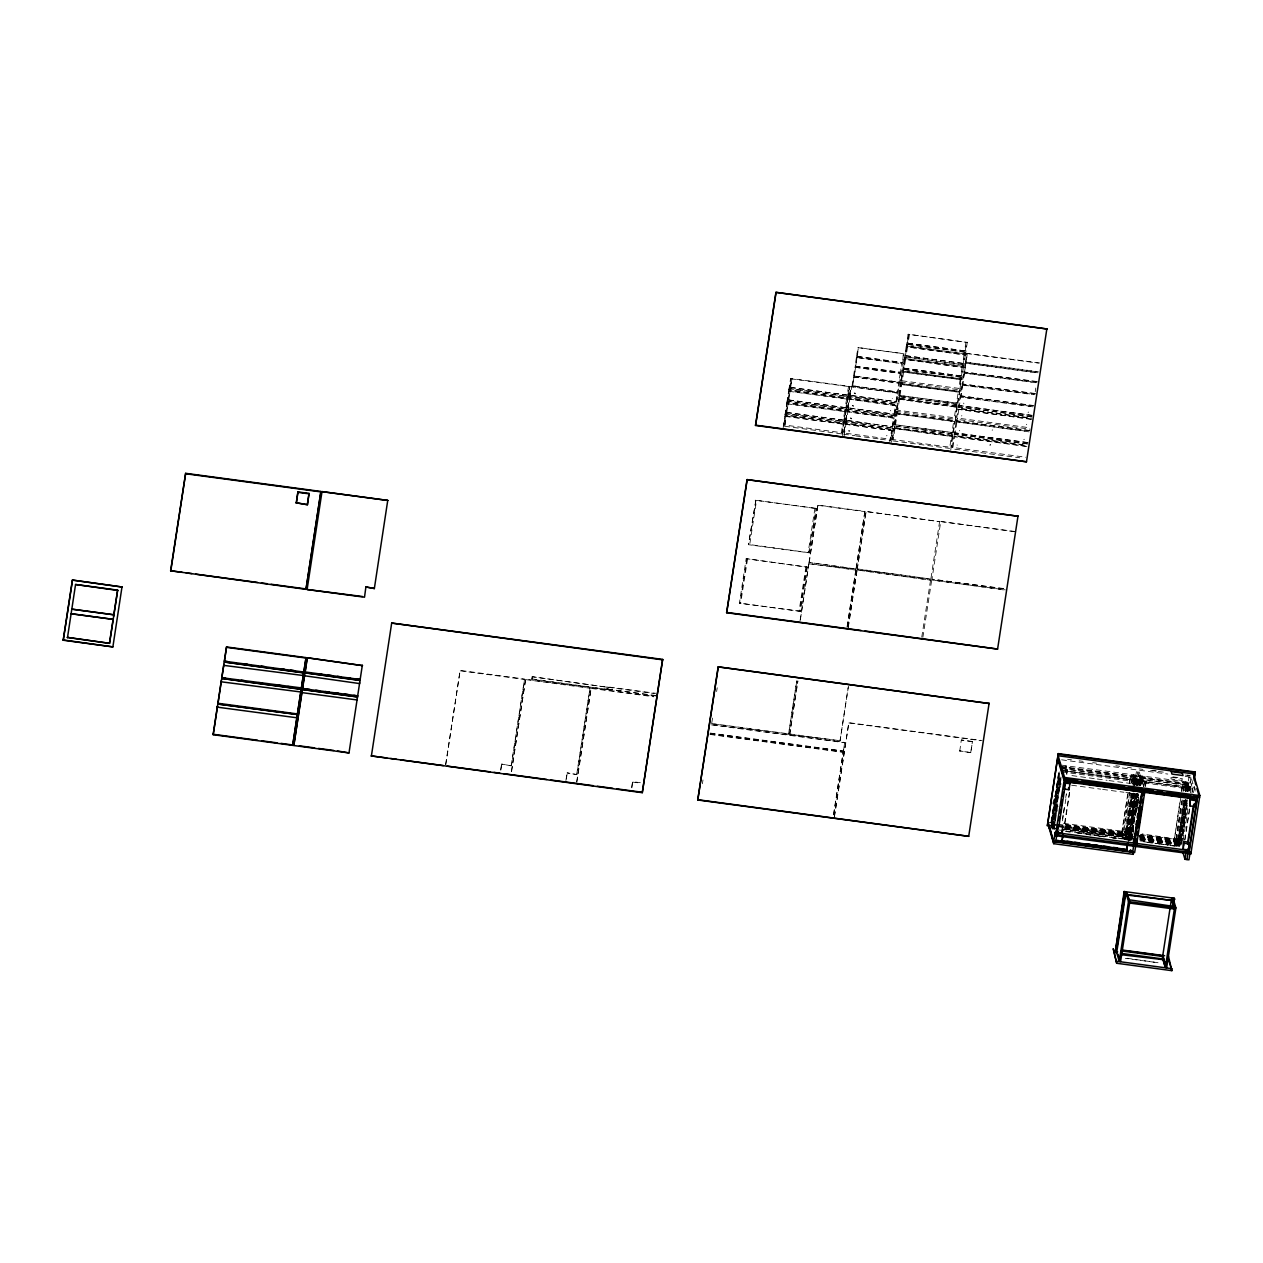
<?xml version="1.0" encoding="UTF-8"?>
<svg xmlns="http://www.w3.org/2000/svg" width="1263" height="1263" viewBox="0 0 1263 1263"><rect width="100%" height="100%" fill="white"/><g stroke="black" fill="none" stroke-linecap="round" stroke-linejoin="round"><path stroke-width="0.75" stroke-dasharray="5 3.75" d="M1137.047 779.318L1136.274 778.766L1137.142 778.971M1137.347 782.807L1138.184 782.918L1137.395 782.429M1137.41 779.129L1138.31 778.892L1137.332 779.824L1131.695 778.766L1131.095 782.65M1139.4 782.555L1138.484 782.965L1139.384 782.902M1189.051 790.654C1192.572 786.833 1187.109 785.76 1189.414 785.902M1190.441 790.085L1189.651 789.501L1190.52 789.659M1055.268 800.174L1056.152 799.953L1055.315 799.732M1057.936 806.662L1057.115 806.22L1057.999 806.094M1131.916 807.089L1132.785 807.168L1132.011 806.631M1133.842 810.814L1133.053 810.372L1133.921 810.388M1133.1 807.136L1134.016 806.82L1133.132 806.883M1135.027 810.988L1134.253 810.325L1135.027 810.862M1185.073 813.956L1184.236 814.177L1185.136 813.735M1185.341 817.793L1186.225 817.571L1185.389 817.287M1052.553 824.944L1052.474 822.481L1053.231 825.039L1051.542 824.123M1129.011 831.322L1128.159 831.543L1129.075 831.101M1130.18 831.701L1129.406 831.054L1130.653 831.433M1130.069 835.301L1129.327 834.654M1130.496 834.954L1132.09 835.317M1180.542 838L1181.315 838.664L1180.526 838.048M1052.016 821.108L1052.916 820.745L1052.032 820.918M1053.958 826.965L1054.779 826.997M1128.759 827.549L1129.596 827.96L1128.727 827.975M1128.854 838.821L1135.469 794.538M1128.712 837.653L1128.617 836.485M1129.122 837.211L1128.648 838.632M1129.959 827.549L1130.795 827.802L1129.911 828.07M1130.606 831.812L1129.801 831.386M1131.79 831.859L1131.016 831.307L1131.885 831.401M1181 835.048L1181.915 834.827M1181.079 834.654L1181.821 835.159M1182.073 838.679L1182.973 838.632L1182.136 838.237M957.18 445.223L957.101 444.939M959.722 430.904L959.58 430.367M961.885 415.748L961.396 415.937M963.843 403.844L963.716 403.086M1051.495 824.628L1053.326 824.376L1051.905 821.739L1053.153 823.776M1130.432 835.001L1129.627 834.906M445.634 764.352L460.142 670.4L524.54 679.036L511.357 765.804L501.569 764.083L511.357 765.804M445.776 764.794L460.142 670.4M500.685 769.799L501.569 764.083M500.811 770.225L501.695 764.51M511.231 765.378L524.54 679.036M511.452 771.219L525.645 679.178L590.058 687.83L576.875 774.598L567.087 772.861L576.875 774.598M511.578 771.661L525.645 679.178M606.887 686.74L606.682 689.361L531.944 679.336L532.149 676.715L607.014 687.183L532.149 676.715M531.944 679.336L532.276 677.157M565.903 780.487L567.087 772.861M566.329 779.018L567.213 773.303M576.733 774.156L590.058 687.83M576.67 781.939L591.163 687.972L653.618 696.355M576.812 782.365L591.163 687.972M655.876 695.96L607.661 689.077L607.992 686.898L656.081 693.34M607.787 689.503L607.992 686.898M631.721 787.37L632.589 781.655L640.325 782.697M631.847 787.812L632.589 781.655M702.402 783.739L702.986 779.95M712.537 718.094L711.653 723.778L788.601 734.103L796.795 681.01M716.626 691.556L717.21 687.751M807.246 566.85L800.521 611.339L739.439 603.161L746.18 558.656L807.341 567.15L746.18 558.656M809.536 552.878L808.778 552.499L816.261 508.389L809.536 552.878L748.454 544.685L755.906 500.432M755.858 500.29L748.454 544.685M785.539 416.285L783.96 426.152M785.002 414.959L786.77 403.529L845.957 411.47L844.284 423.184L785.002 414.959L844.284 423.184M786.928 402.439L788.696 391.009L847.883 398.95L846.21 410.664L786.928 402.439L846.21 410.664M788.87 389.92L790.638 378.49L849.825 386.431L848.136 398.145L788.87 389.92L848.136 398.145M783.155 427.762L784.844 416.048M785.097 415.243L786.77 403.529M787.023 402.723L788.696 391.009M788.949 390.204L790.638 378.49M783.534 424.905L785.507 416.143M785.886 413.633L785.665 415.053M786.139 412.464L787.481 403.765M787.638 402.676L787.859 401.255M788.065 399.945L789.407 391.246M789.754 388.594L789.533 389.999M789.991 387.425L791.333 378.726M784.828 424.936L786.17 416.222L842.737 423.958L841.395 432.656L784.876 425.078L786.17 416.222M786.549 413.727L786.375 415.274L786.549 413.727L843.116 421.447L786.596 413.869M786.802 412.559L788.096 403.702L786.802 412.559L843.321 420.137L844.663 411.438M788.491 401.208L788.317 402.755L788.491 401.208L845.058 408.928L788.522 401.35M788.728 400.039L790.038 391.183L788.728 400.039L845.247 407.617L846.605 398.919M790.417 388.672L790.243 390.235L790.417 388.672L846.984 396.408L790.464 388.83M790.67 387.52L791.964 378.663L790.67 387.52L847.189 395.098L848.531 386.383M805.968 566.819L799.1 610.882M814.935 508.215L808.162 552.562L749.701 544.574L756.521 500.369L814.982 508.358M800.047 620.891L808.904 563.519L855.872 569.818L847.11 627.49M809.062 562.43L817.919 505.058L864.887 511.357L856.125 569.013L809.062 562.43L856.125 569.013M800.426 619.28L808.904 563.519M809.157 562.714L817.919 505.058M788.601 734.103L796.716 680.725M848.499 686.014L840.021 741.002L789.722 734.245L797.821 680.868M789.722 734.245L797.9 681.167M843.084 421.305L842.863 422.71M844.836 410.349L845.01 408.786M846.936 396.266L846.715 397.671M842.342 435.703L843.352 423.894L842.721 432.846M843.747 421.384L843.526 422.805M843.952 420.09L845.326 411.517M845.673 408.865L845.452 410.286M845.926 407.712L847.268 398.997M847.426 397.908L847.599 396.345M847.852 395.193L849.194 386.478M841.853 434.062L844.016 423.989M844.189 422.9L845.957 411.47M846.115 410.38L847.883 398.95M848.057 397.861L849.825 386.431M843.795 432.846L845.136 424.131L892.152 430.588L890.81 439.287L843.826 432.988L845.136 424.131M845.294 423.042L845.515 421.637L892.531 428.078L892.31 429.499L845.342 423.184L845.563 421.779L892.531 428.078M845.721 420.326L847.063 411.612L894.078 418.053L892.736 426.768L845.721 420.326L892.736 426.768M847.236 410.522L847.457 409.117L894.472 415.559L894.251 416.964L847.284 410.664L847.457 409.117M847.647 407.807L849.004 399.092L896.02 405.534L894.662 414.248L847.647 407.807L894.662 414.248M849.162 398.003L849.383 396.582L896.351 402.897L896.177 404.444L849.162 398.003L849.431 396.74L896.398 403.039L896.177 404.444M849.589 395.287L850.93 386.573L897.946 393.014L896.604 401.729L849.589 395.287L896.604 401.729M845.768 420.468L847.063 411.612M847.694 407.949L849.004 399.092M849.62 395.43L850.93 386.573M844.126 435.94L845.878 424.51M846.052 423.421L847.773 411.849L893.462 418.116L891.694 429.546L846.005 423.279M847.978 410.901L849.699 399.329L895.388 405.597L893.62 417.027L847.947 410.759M849.92 398.382L851.641 386.81L897.314 393.077L895.562 404.507L849.873 398.24M852.067 385.894L853.378 377.037L899.461 383.226L898.151 392.083L852.02 385.752L898.151 392.083M853.583 376.09L854.877 367.233L900.961 373.422L899.666 382.279L853.535 375.948L899.666 382.279M856.393 357.445L855.098 366.302L901.182 372.474L902.477 363.618L856.393 357.445L902.524 363.776M856.598 356.498L857.909 347.641L903.992 353.829L902.682 362.686L856.598 356.498L858.524 347.593L903.282 353.593L902.682 362.686M853.993 376.99L852.699 385.831L853.993 376.99L898.751 382.989L897.409 391.688M855.556 367.328L854.198 376.042L855.556 367.328L900.298 373.327M855.667 366.096L857.024 357.382L855.714 366.238L900.472 372.238L901.814 363.539M857.23 356.434L858.524 347.593M847.015 627.19L855.872 569.818M856.03 568.729L864.887 511.357M848.136 627.348L856.977 569.96L930.689 580.127L856.977 569.96M939.625 521.382L930.863 579.038L857.23 569.171L865.992 511.499L939.704 521.666L865.992 511.499M848.215 627.632L857.072 570.26M857.23 569.171L866.086 511.799M840.021 741.002L848.12 687.625M889.768 442.066L891.52 430.636M900.251 373.185L898.909 381.9M892.104 430.43L890.81 439.287M892.499 427.936L892.31 429.499M892.688 426.626L894.078 418.053M894.425 415.416L894.251 416.964M894.63 414.106L896.02 405.534M896.556 401.587L897.946 393.014M833.533 814.588L843.179 752.038L709.917 734.15M710.169 733.361L843.431 751.232L844.647 742.455L711.401 724.583M833.612 814.888L843.179 752.038M843.431 751.232L844.647 742.455M891.536 442.303L893.557 428.41L952.823 436.635L893.557 428.41M952.697 432.593L955.002 421.653L952.997 435.546L893.809 427.604L895.814 413.711L894.851 424.826M957.275 406.954L955.254 420.847L896.067 412.906L898.088 399.013L957.354 407.239L898.088 399.013M957.243 403.197L959.548 392.256L957.528 406.149L898.34 398.208L900.361 384.315L899.382 395.43M960.133 388.436L960.811 379.642L959.801 391.451L900.614 383.51L902.287 371.796L900.993 380.652M963.401 367.217L961.727 378.932L902.54 370.99L904.213 359.276L963.495 367.501L904.213 359.276M965.342 354.682L963.653 366.412L904.466 358.471L906.155 346.757L965.421 354.982L906.155 346.757M967.269 342.162L965.595 353.893L906.408 345.951L908.081 334.237L967.347 342.462L908.081 334.237M834.338 816.64L848.831 722.673L982.093 740.544M894.804 424.684L896.493 413.79M896.651 412.717L896.872 411.296L896.067 412.906M897.077 409.986L898.751 399.092L896.446 410.049M899.335 395.287L901.024 384.394M901.182 383.321L901.403 381.9L900.614 383.51M901.608 380.589L902.95 371.875M903.345 369.38L903.156 370.943L903.377 369.522M903.534 368.07L904.876 359.355L903.582 368.212M905.271 356.861L905.097 358.424L905.318 357.003M905.476 355.55L906.818 346.836L905.508 355.692M907.197 344.341L907.023 345.904L907.244 344.483M907.402 343.031L908.744 334.316L907.45 343.173M834.433 816.924L848.831 722.673M892.578 439.524L894.22 428.489L891.915 439.445M951.623 435.23L951.797 433.667L895.278 426.089L895.057 427.494M895.514 424.921L897.156 413.885L953.676 421.463L952.034 432.499L895.467 424.778L952.034 432.499M956.154 405.833L956.328 404.271L899.809 396.693L899.588 398.098M900.045 395.524L901.687 384.489L958.207 392.067L956.58 403.102L900.045 395.524L956.58 403.102M903.613 371.969L902.319 380.826L958.838 388.404L960.133 379.547L903.661 372.111M960.306 378.458L960.527 377.053L904.008 369.459L903.787 370.88M962.122 367.17L960.764 375.885L904.245 368.307L905.587 359.592M905.981 357.097L962.501 364.675L905.934 356.94L905.713 358.36M964.048 354.65L962.706 363.365L906.187 355.787L907.529 347.072M964.174 353.419L964.395 352.014L907.86 344.42L907.655 345.841M965.974 342.131L964.632 350.846L908.113 343.268L909.455 334.553M894.93 428.725L893.241 439.619L949.776 447.197L951.449 436.319M899.461 399.329L897.788 410.222L954.307 417.8L955.98 406.923M962.453 364.533L962.232 365.938M952.46 433.746L952.239 435.167M955.396 419.142L955.254 420.847M956.991 404.349L956.77 405.77M961.19 377.132L960.969 378.553M961.443 375.979L962.785 367.265M963.132 364.612L962.911 366.033M963.369 363.46L964.711 354.745M965.058 352.093L964.837 353.514M965.264 350.782L966.637 342.226M921.753 637.215L930.61 579.843M950.723 450.244L952.744 436.351M922.858 637.373L931.715 579.985L1005.332 589.868M1003.659 588.811L931.968 579.196L940.73 521.524L1014.363 531.407M1025.54 446.107L953.849 436.493L952.176 447.386L1025.793 457.253M1027.861 443.866L954.244 433.998L954.023 435.403L1025.698 445.018M1027.435 442.618L954.481 432.83L956.123 421.795L1027.798 431.409M1029.282 430.636L956.328 420.847L956.501 419.3L1030.119 429.167M1031.666 419.158L958.049 409.275L956.707 417.99L1030.324 427.857M1032.06 416.648L958.428 406.765L958.222 408.186L1031.839 418.069M1031.634 415.401L958.633 405.47L959.975 396.756L1031.666 406.37M1033.86 405.833L960.196 395.808L961.869 384.931L1034.792 394.561M1035.707 393.851L962.074 383.984L963.716 372.948L1036.639 382.594M1037.555 381.884L963.922 372.001L965.232 363.144L1036.955 372.917M1039.654 362.986L966.748 353.356L965.437 362.213L1039.07 372.08M965.848 363.097L964.553 371.954L965.848 363.097L1038.139 372.79M966.021 362.007L967.363 353.293L966.069 362.149L1038.312 371.701M956.865 422.174L954.765 435.782L1025.966 445.334M959.738 751.169L961.317 739.992L972.431 741.476L970.837 752.653L959.643 750.869L970.837 752.653M970.742 752.369L972.431 741.476M1035.234 391.656L1035.786 388.025M1052.947 803.568L1053.547 799.747M1050.974 822.402L1058.615 772.814M1051.337 821.029L1058.789 772.672M1059.215 771.93L1050.974 825.323L1057.194 826.16M1051.337 824.392L1059.278 772.909M1059.468 773.54L1051.526 825.023L1057.084 825.781M1059.247 777.155L1051.795 825.513L1054.21 825.828M1051.763 827.975L1059.641 775.971M1052.126 826.634L1059.846 775.908M1052.063 829.002L1060.004 777.503M1052.726 826.16L1060.51 776.003M1052.9 826.791L1060.809 775.829M1052.884 829.175L1060.936 776.95M1061.031 777.724L1053.658 825.497L1054.416 828.054M1060.936 779.571L1053.358 828.654M1054.21 829.349L1053.563 826.144L1053.642 828.607L1054.321 827.739M1054.826 823.618L1057.763 804.515M1060.415 787.307L1061.015 783.486M1054.116 829.033L1057.857 804.799M1065.514 770.209L1066.098 766.341L1062.215 765.82M1065.719 770.856L1066.098 766.341M1066.588 773.887L1067.188 770.004L1063.304 769.483M1066.809 774.519L1067.188 770.004M1062.467 818.898L1063.067 815.03M1063.367 813.088L1064.567 805.336M1065.751 797.585L1066.351 793.717M1062.483 820.839L1064.835 805.573M1065.135 803.663L1066.604 794.143M1064.63 823.223L1069.414 792.217M1064.93 823.287L1069.635 792.769M1120.976 833.596L1121.181 832.285M1121.607 833.722L1127.922 792.548M1129.406 782.855L1130.606 775.103L1136.258 776.161L1134.774 785.412M1128.159 792.975L1121.576 834.543L1127.606 834.748M1129.643 783.439L1130.606 775.103M1129.596 792.327L1122.049 837.306L1122.87 836.09M1122.775 838.585L1129.832 792.817M1131.316 783.281L1131.695 778.766M1126.186 834.827L1125.428 832.27L1124.654 832.838L1125.412 835.38L1132.011 791.727M1130.764 793.306L1124.859 831.528L1125.444 833.469L1131.632 793.338M1132.232 783.755L1133.416 776.114L1133.1 783.786M1134.079 776.208L1134.758 777.487L1134.19 776.745M1132.99 785.318L1134.49 775.624M1125.996 833.012L1131.964 794.332M1133.448 784.655L1134.948 774.993L1061.315 765.11M1125.175 839.295L1132.295 793.432M1133.606 785.507L1134.853 776.84L1061.236 766.957M1125.522 839.137L1132.579 793.369M1134.269 778.008L1134.837 778.75L1134.079 778.34M1132.864 794.759L1126.959 833.027L1129.027 840.021M1134.332 785.191L1136.7 769.877L1140.836 783.849M1126.407 838.743L1126.422 837.795M1133.306 793.18L1126.707 837.748M1134.474 785.539L1136.069 775.529L1137.032 776.634L1135.863 784.276M1133.574 793.164L1126.501 839.058L1125.743 836.501M1134.048 793.559L1127.07 838.821L1133.969 793.275M1135.263 785.16L1136.732 775.624M1135.437 784.623L1135.942 780.502L1062.309 770.619M1134.379 793.811L1127.906 835.759L1065.909 827.407M1127.922 839.737L1135.027 793.196M1136.195 785.065L1137.142 779.192M1122.665 838.206L1128.222 838.948L1135.279 793.18M1136.447 785.554L1138.689 770.146L1143.347 785.854M1128.254 839.674L1135.311 793.906M1136.937 785.002L1137.821 779.287L1138.121 780.313L1061.536 769.988M1128.38 843.4L1136.053 793.653M1137.268 785.318L1138.752 775.782L1140.742 778.292L1140.268 775.703M1129.09 840.527L1136.242 793.306M1137.458 785.191L1138.942 775.529L1187.252 782.002L1188.009 784.544L1186.667 784.37M1136.4 793.969L1129.927 835.917L1134.584 836.548M1137.868 784.434L1138.752 775.782M1129.627 840.605L1136.716 793.811M1137.947 785.412L1139.415 775.877M1136.953 793.669L1130.48 835.617L1132.137 835.838M1138.421 784.134L1139.605 776.508L1141.263 776.729L1139.936 785.286M1131.427 834.275L1130.859 832.333L1132.074 836.28L1130.748 836.106L1137.316 793.543M1138.8 783.881L1139.7 778.071L1141.026 778.245M1130.59 839.69L1137.742 793.259M1139.005 785.207L1140.079 777.013L1140.647 778.955M1130.48 840.763L1137.774 793.732M1139.084 785.491L1140.268 777.85L1187.236 784.149L1186.068 791.79M1131.016 839.579L1138.01 793.717M1139.542 784.276L1139.826 779.445L1141.168 781.876M1131.427 838.948L1138.295 794.238M1139.621 785.254L1141.168 776.413L1145.052 776.934L1143.789 787.165M1133.621 825.939L1132.153 835.475L1065.419 826.57M1133.921 824.029L1138.326 795.422M1131.79 840.4L1133.621 828.165M1135.532 815.267L1138.389 797.206M1140.189 785.602L1140.789 781.734L1142.115 781.908M1132.611 836.09L1133.495 830.359M1136.305 812.046L1138.405 798.421M1140.568 784.497L1141.152 780.676L1141.736 782.618M1141.941 781.308L1141.357 779.366M1136.542 811.825L1138.421 799.716M1140.773 785.333L1141.263 781.213L1188.325 787.812L1141.357 781.513M1137.758 806.094L1138.358 802.273M1141.247 783.139L1141.342 782.476M1141.752 784.26L1142.257 780.076L1146.141 780.597L1145.462 787.023M1143.568 786.628L1145.052 776.934M1145.241 786.407L1146.141 780.597M1173.28 840.605L1174.101 839.39M1180.763 798.074L1173.99 841.947L1180.21 799.558M1181.41 791.806L1182.91 782.113L1186.888 782.949L1185.578 791.412M1181.947 790.449L1182.91 782.113M1174.479 844.268L1174.653 843.068M1182.136 799.842L1175.079 845.61L1181.6 801.295M1183.099 791.601L1183.999 785.791L1189.635 786.849M1183.62 790.306L1183.999 785.791M1139.131 835.885L1178.49 841.837L1177.732 839.295L1176.958 839.848L1177.716 842.405L1184.205 800.395M1183.052 800.332L1177.163 838.553L1177.732 840.495M1184.536 790.78L1185.72 783.123L1186.289 785.065M1177.732 839.295L1142.131 833.848M1186.383 783.218L1187.062 784.512L1185.91 781.829L1186.952 785.16M1177.621 842.089L1177.637 841.142M1184.11 800.079L1177.921 841.095M1185.483 791.096L1186.794 782.634M1184.599 800.442L1178.205 841.884L1178.821 844.158L1185.72 799.716M1185.752 791.68L1187.252 782.002M1178.253 842.216L1184.741 800.174M1186.573 785.018L1187.141 785.76L1186.367 785.365M1185.452 799.858L1179.263 840.037L1180.81 845.294M1178.726 844.805L1179.374 845.847L1186.383 799.795M1188.151 791.285L1189.036 782.634L1187.109 790.354L1189.004 776.903L1193.661 792.611M1185.783 799.874L1178.805 846.068L1178.047 843.51L1178.9 845.421L1179.674 844.852M1187.378 790.812L1188.372 782.555M1185.941 801.137L1179.374 843.7L1140.015 838.411M1187.441 791.475L1188.325 785.665L1140.031 779.192L1141.073 782.523L1188.041 788.822L1187.046 785.444M1187.741 791.633L1189.036 782.634M1188.215 789.438L1187.567 788.38L1188.325 788.775M1186.683 800.821L1180.21 842.768L1140.726 837.432M1139.921 840.858L1180.131 846.242L1187.299 799.826M1188.862 790.022L1190.125 786.296L1189.825 791.143M1187.315 800.205L1181.252 840.305L1140.694 834.875M1188.862 791.017L1191.12 775.561L1187.252 775.056M1174.969 845.215L1180.526 845.957L1187.283 802.1M1181.3 843.51L1187.173 805.368M1189.525 790.117L1190.125 786.296M1181.6 844.537L1187.188 808.304M1183.163 840.29L1188.136 808.067M1190.488 792.896L1191.94 783.423M1184.741 839.753L1189.509 808.762M1191.909 793.275L1193.093 785.539M1184.883 840.227L1189.651 809.251M1192.351 791.822L1193.535 784.086M1052.363 824.628L1053.137 824.723M992.75 429.925L992.118 430.146M1028.066 412.543L1028.571 412.038M1026.487 424.273L1026.724 424.763M1023.788 439.603L1024.372 439.256M1131.301 835.269L1132.28 834.969M1128.838 836.516L1064.898 828.607M892.278 398.477L892.294 398.603M890.273 410.838L890.731 410.475M886.405 435.798L887.005 435.624M855.588 393.282L854.151 392.998L855.256 393.851M848.657 431.046L849.462 431.425M853.33 406.386L852.225 405.518L853.646 405.802M851.72 418.321L850.346 417.974L851.388 418.906M964.427 352.156L907.86 344.42M966.779 353.498L1038.47 363.113M962.706 363.365L906.187 355.787M857.182 356.292L901.987 362.449M1036.797 381.505L963.922 372.001M1035.455 382.705L963.716 372.948M904.213 368.165L960.764 375.885M960.575 377.195L904.008 369.459M1034.95 393.472L962.074 383.984M961.917 385.073L1033.592 394.688M960.196 395.808L1033.102 405.455M1033.023 406.828L960.733 397.135L958.964 408.565L1030.797 418.195M790.717 378.774L849.904 386.715M956.375 404.413L899.809 396.693M958.633 405.47L1032.266 415.338M1031.429 416.711L958.428 406.765M1031.097 419.348L958.049 409.275M790.622 387.378L847.189 395.098M788.791 391.293L847.978 399.234M1029.913 430.588L956.328 420.847M1029.156 431.867L956.123 421.795M788.68 399.897L845.247 407.617M847.489 409.259L894.472 415.559M786.849 403.813L846.036 411.754M1028.066 442.555L954.481 432.83M951.828 433.809L895.278 426.089M1027.229 443.929L954.244 433.998M786.754 412.417L843.321 420.137M1026.898 446.565L954.56 436.73L952.681 448.918L1019.778 457.79M784.923 416.332L844.11 424.273M845.184 424.273L892.152 430.588M784.623 426.247L841.142 433.825M843.589 434.156L854.862 435.656M855.714 435.909L879.285 438.94M880.422 439.24L890.557 440.455M893.052 440.929L949.523 448.365M817.998 505.342L864.981 511.641M1014.442 531.691L940.73 521.524M857.151 568.871L930.863 579.038M1003.564 588.526L931.968 579.196M808.983 563.803L855.951 570.102M1003.485 589.9L931.715 579.985M608.119 687.34L654.281 693.529M531.818 678.894L606.682 689.361M607.661 689.077L655.75 695.518M460.269 670.827L524.666 679.478M525.787 679.62L590.184 688.256M591.305 688.414L653.76 696.781M848.925 722.973L980.246 740.576M972.51 741.776L961.317 739.992M1152.488 770.383L1156.403 770.904M1067.598 759.284L1071.466 759.789M1079.186 760.831L1083.054 761.352M1092.7 762.647L1096.568 763.168M1115.876 765.757L1119.744 766.278M1127.464 767.304L1131.332 767.825M1139.052 768.867L1142.92 769.388M1150.64 770.414L1156.434 771.188M1158.376 771.456L1166.096 772.498M1185.404 775.087L1191.198 775.861M1061.599 759.805L1167.817 774.061M1185.199 776.382L1190.993 777.171M1177.858 777.534L1170.454 776.54L1171.18 778.971L1182.279 780.455L1181.568 778.024M1171.433 777.329L1182.531 778.829M1186.888 782.949L1188.546 783.186M1060.446 766.325L1137.032 776.634M1139.052 776.808L1189.336 783.66M1140.189 777.55L1187.236 784.149M1061.315 767.257L1134.853 776.84M1134.363 777.361L1135.705 777.534L1134.948 774.993M1061.031 768.267L1134.932 778.103M1187.236 785.112L1139.984 778.861L1138.942 775.529M1062.404 768.772L1136.037 778.655L1136.779 781.197L1135.169 781.071L1134.6 779.129M1140.678 780.171L1142.257 780.076M1140.126 780.471L1146.346 781.308M1140.489 780.581L1190.425 787.323M711.574 723.494L788.522 733.803M789.628 733.961L839.942 740.702M1062.404 770.919L1136.021 780.787M711.479 724.867L844.742 742.739M1062.12 771.93L1135.737 781.813L1134.742 778.434M1071.94 775.593L1095.384 778.75M1097.326 779.003L1107.098 780.313M1109.056 780.581L1130.543 783.47M1132.501 783.723L1137.742 784.434M710.09 733.061L843.337 750.948M710.011 734.45L843.258 752.322M1071.64 785.239L1100.705 789.138M1102.631 789.391L1123.944 792.248M1125.886 792.517L1131.695 793.29M1054.226 796.053L1055.063 796.179M1063.525 823.302L1125.522 831.622L1127.827 839.232M1048.274 822.26L1054.084 823.05M1065.293 824.471L1132.895 833.548M1140.615 834.575L1181.284 840.1M1051.037 822.955L1052.363 823.144L1053.121 825.686M1065.388 824.771L1131.316 833.738M1066.035 825.513L1126.107 833.564M1138.942 835.285L1178.411 840.574M1057.131 824.486L1052.663 824.297M1066.13 825.797L1126.186 833.848M1139.037 835.569L1178.49 840.874M1064.772 826.002L1126.28 834.164M1064.851 826.286L1126.091 834.511M1138.942 836.232L1178.395 841.521M1179.91 841.758L1173.88 841.553M1139.115 836.453L1180.984 842.074M1066.556 827.233L1126.612 835.285L1127.275 838.49L1125.854 835.853M1139.463 837.006L1178.916 842.295L1179.563 845.5M1049.237 825.544L1055.063 826.318M1064.756 827.628L1132.8 836.801M1139.779 837.669L1184.173 843.684M1049.158 825.749L1055.015 826.649M1064.709 827.944L1132.737 837.116M1140.3 837.953L1184.126 844.016M1064.725 828.07L1132.216 837.116M1139.921 838.158L1180.431 843.589M1065.183 828.37L1127.085 836.674M1132.406 837.401L1131.08 837.211L1131.837 839.769M1140.536 838.743L1184.299 844.615M1048.985 826.839L1054.81 827.612M1065.198 828.907L1132.532 838.048M1140.031 838.948L1180.1 844.426M1065.277 829.207L1127.275 837.511M1140.126 839.248L1179.579 844.537M1053.468 828.007L1132.453 838.585M1139.936 839.611L1183.826 845.484M1053.089 828.118L1132.769 838.837M1140.015 839.895L1184.157 845.721M1052.616 828.702L1054.273 828.923M1059.199 830.028L1128.996 839.421M1065.846 831.291L1129.848 839.927L1127.78 832.933M1143.378 841.695L1152.898 842.958M1154.792 843.226L1177.637 846.289M1065.735 831.48L1069.635 832.017M1077.371 833.043L1104.572 836.816M1112.277 837.716L1116.208 838.379M1123.912 839.279L1129.738 840.069M1147.088 842.389L1156.608 843.684M1158.503 843.921L1168.038 845.215M1169.917 845.452L1175.648 846.226M1087.143 834.527L1091.011 835.048M1098.778 836.09L1104.588 836.864M1112.34 837.906L1116.224 838.427M1123.975 839.469L1127.859 839.99M632.731 782.097L640.452 783.123M1127.117 958.27L1158.076 962.738L1125.286 958.333M990.145 445.302L990.35 444.418L989.939 445.144M848.736 430.399L849.794 430.841M1194.309 786.328L1195.335 789.817M1191.514 778.908L1195.13 791.127M1188.325 785.665L1189.083 788.223L1187.473 788.08L1186.904 786.139M1187.567 786.233L1188.136 788.175M1186.794 786.802L1187.378 788.744M1177.826 838.632L1180.131 846.242M1177.069 839.2L1177.811 841.742M1135.263 779.208L1135.832 781.15M1134.648 778.15L1133.606 774.803L1134.079 777.408M1134.49 779.776L1135.074 781.718M1131.995 835.017L1130.764 832.996L1131.506 835.538M1129.99 833.548L1130.748 836.106M1128.948 833.296L1131.032 840.29M1128.001 832.964L1130.053 839.895M1125.901 834.875L1126.517 837.132M1124.765 832.191L1125.522 834.732M964.632 350.846L908.113 343.268M965.595 353.893L906.408 345.951M963.653 366.412L904.466 358.471M961.727 378.932L902.54 370.99M961.475 379.737L902.287 371.796M959.927 389.746L959.801 391.451M959.548 392.256L900.361 384.315M958.806 409.654L956.991 420.942M957.528 406.149L898.34 398.208M956.644 407.002L955.602 417.832M955.002 421.653L895.814 413.711M952.997 435.546L893.809 427.604M952.113 436.398L951.055 447.228M1052.995 825.402L1053.563 827.344M1052.884 826.065L1053.642 828.607M816.261 508.389L755.195 500.195M806.631 566.913L799.763 610.96M800.521 611.339L739.439 603.161M747.554 558.988L740.686 603.035M746.891 558.893L740.023 602.956M894.599 425.994L894.425 427.557L894.646 426.136M899.145 396.598L898.972 398.161L899.177 396.74M897.535 411.391L897.361 412.938L953.881 420.532L954.102 419.111L897.583 411.533M902.066 381.994L901.893 383.542L958.428 391.135L958.633 389.714L902.114 382.136M962.501 384.868L960.859 395.903L962.501 384.868M964.348 372.885L962.706 383.92L964.379 373.043"/><path stroke-width="1.5" d="M217.347 707.185L217.394 706.191M221.325 680.883L221.262 681.815L300.799 691.966M225.714 678.184L221.783 677.852L223.851 664.385L223.788 665.38L303.325 675.516M217.425 706.254L213.179 734.703L292.7 745.375L306.041 657.613L226.519 646.956L224.498 660.802M296.852 717.842L296.868 717.068M297.437 713.706L306.041 657.613M302.394 688.619L357.761 695.834M303.846 672.058L224.325 661.181L228.256 661.749M304.478 675.452L304.462 675.2M305.093 672.137L307.146 657.77L362.465 665.601L307.146 657.77M357.066 700.034L357.082 699.181M357.587 696.024L353.845 695.376M304.525 675.768L359.623 683.583L359.671 682.667M360.176 679.51L356.387 678.926M1048.274 822.26L1049.127 828.133M1049.127 828.149L1053.737 843.684L1133.243 854.356L1133.543 852.399M357.113 699.955L301.904 692.613L301.936 691.635L293.805 745.517L348.998 752.922L362.339 665.175M302.567 688.43L310.067 689.503M304.462 675.231L302.425 688.351M221.941 677.757L301.447 687.925M360.287 679.541L304.967 671.916M292.7 745.375L297.468 713.563M122.022 586.727L112.881 646.893L63.229 640.23L72.386 580.064L122.116 587.011L72.386 580.064M63.229 640.23L72.48 580.349M67.476 637.689L75.559 584.485L117.648 590.137L109.565 643.341L67.397 637.405L109.565 643.341M109.486 643.041L112.975 620.37M113.559 616.597L117.648 590.137M170.616 570.765L185.645 473.325L320.897 491.465L305.993 589.347L170.616 570.765L182.204 572.328M170.742 571.208L185.645 473.325M221.278 680.962L217.994 703.27L297.515 713.942M213.179 734.703L226.519 646.956M296.252 502.8L297.926 491.923L309.04 493.407L307.493 504.726L296.252 502.8L307.493 504.726M296.379 503.242L297.926 491.923M307.351 504.3L309.04 493.407M305.993 589.347L320.897 491.465M365.891 586.963L374.353 588.526L365.891 586.963L364.518 597.21L307.098 589.505L322.002 491.623L387.741 500.432L322.002 491.623M293.805 745.517L307.272 658.197M374.353 588.526L387.741 500.432M371.338 756.332L391.688 623.069L662.649 659.412L642.283 792.69L371.196 755.906L386.794 757.989M642.283 792.69L662.649 659.412M989.118 703.207L968.705 836.327L697.76 799.984L718.173 666.864L989.197 703.507L718.173 666.864M1018.01 515.951L997.596 649.071L726.651 612.713L747.049 479.608L1018.089 516.235L747.049 479.608M1046.885 328.68L1026.487 461.8L755.542 425.457L775.94 292.337L1046.98 328.98L775.94 292.337M697.76 799.984L718.252 667.164M726.651 612.713L747.143 479.893M755.542 425.457L776.035 292.621M1058.268 753.616L1047.359 825.734L1058.268 753.616L1195.193 771.977L1194.135 780.218M1135.832 844.963L1134.663 852.541L1053.705 841.679L1055.173 832.206L1055.615 835.711L1190.867 853.851L1199.85 795.595L1193.409 773.872L1058.157 755.732L1064.598 777.455L1055.663 833.912L1057.668 834.18L1057.873 825.876L1058.931 826.018M1053.737 843.684L1049.253 825.592M1064.551 782.539L1063.778 789.012L1069.003 789.722L1069.919 783.723L1069.382 781.939L1065.23 781.371L1063.778 789.012M1055.71 841.947L1056.657 835.79M1057.873 825.876L1057.099 832.349L1062.309 833.043L1062.704 825.26L1058.536 824.707M1059.104 820.808L1059.689 817.019M1060.273 813.23L1060.857 809.425M1061.441 805.636L1062.309 799.953M1062.893 796.164L1063.478 792.375M1058.852 826.507L1065.94 780.502M1127.196 849.841L1057.178 840.527L1057.92 841.884L1058.141 840.463M1057.163 841.474L1057.463 840.479M1141.499 789.707L1141.168 791.885L1066.43 781.86L1066.777 779.681M1062.53 836.801L1062.025 840.984M1063.162 834.732L1061.867 841.963M1127.322 843.621L1126.485 851.12L1127.67 843.495M1130.417 850.267L1130.211 851.578L1130.132 850.315M1124.133 891.52L1125.901 892.799L1116.666 952.681L1115.213 952.491L1124.133 891.52L1174.432 898.277L1173.864 905.161M1130.795 850.409L1130.78 851.357L1131.08 850.362M1115.213 952.491L1124.449 892.609M1117.234 945.798L1121.702 916.812M1122.302 912.96L1122.886 909.092M1123.486 905.224L1125.57 891.71L1128.491 901.561L1119.255 961.443L1116.334 951.592M1133.4 841.932L1133.985 838.127M1136.053 824.771L1136.637 820.966M1137.221 817.145L1137.805 813.325M1133.59 843.305L1136.826 822.324M1137.41 818.503L1137.995 814.698M1138.579 810.878L1139.179 807.073M1139.763 803.252L1140.647 797.537M1132.658 852.272L1134.79 838.427M1135.358 834.78L1135.958 830.833M1136.526 827.154L1139.763 806.173M1140.347 802.4L1142.399 789.122M1142.478 789.422L1133.921 844.11M1126.801 892.546L1129.817 901.735L1128.964 902.966L1175.048 909.139L1171.654 897.882L1172.222 898.625M1144.894 791.096L1136.621 844.773L1134.616 844.505L1142.904 790.827M1116.666 963.259L1113.271 948.829L1116.666 963.259L1171.859 970.663L1168.464 956.233M1127.385 894.488L1172.79 900.566L1126.612 895.041M1136.005 844.679L1136.874 838.979M1137.458 835.19L1138.042 831.401M1138.642 827.612L1141.847 806.757M1142.431 802.968L1143.015 799.163M1143.599 795.374L1144.483 789.691M1145.383 792.454L1145.588 789.833L1145.383 792.454L1193.472 798.895L1193.803 796.732L1189.967 796.211M1120.581 961.617L1129.627 903.045M1172.711 903.029L1173.311 899.177L1174.748 899.367M1193.409 773.872L1195.793 784.891M1173.832 902.129L1174.432 898.277M1183.636 841.49L1183.242 849.273L1188.451 849.967L1189.241 843.495L1187.788 842.042L1183.636 841.49L1183.242 849.273M1190.314 798.153L1189.92 805.936L1195.145 806.631L1196.061 800.647L1194.482 798.705L1190.314 798.153L1189.92 805.936M1173.895 906.455L1129.248 899.793M1194.293 777.787L1195.193 771.977M1162.513 957.117L1165.339 967.632L1162.418 957.764M1165.433 966.969L1174.369 909.044M1166.665 967.805L1175.9 907.923L1172.995 898.072M1189.967 853.299L1188.957 859.835L1184.962 859.298L1186.131 851.72M1187.473 843.842L1193.33 805.92M1188.104 843.858L1194.324 803.6M1195.145 806.631L1195.919 800.158M1186.952 859.566L1189.241 843.495M1197.545 797.285L1188.862 853.583L1188.215 851.388M296.9 717.779L217.378 707.169M755.448 425.157L1026.487 461.8M185.772 473.767L321.023 491.907M298.068 492.349L309.167 493.849M726.557 612.429L861.066 630.474M864.966 630.995L997.596 649.071M186.071 572.849L191.865 573.623M195.733 574.144L257.557 582.432M261.425 582.953L267.219 583.727M271.087 584.248L305.867 588.921M362.465 596.515L307.098 589.505M662.775 659.854L391.688 623.069M117.727 590.421L75.559 584.485M1058.41 754.106L1195.335 772.467M226.661 647.382L306.167 658.055M243.775 663.833L247.643 664.354M261.22 666.169L265.104 666.69M280.623 668.774L284.491 669.295M290.316 670.069L294.184 670.59M318.323 673.826L322.128 674.331M327.827 675.105L331.648 675.61M337.347 676.384L341.152 676.889M346.867 677.663L350.672 678.168M63.15 639.946L112.881 646.893M303.894 672.753L224.372 662.017L303.862 672.974M360.192 680.299L304.983 672.832L360.16 680.52M1064.598 777.455L1199.85 795.595M1064.156 778.924L1077.671 780.739M1081.538 781.26L1124.023 786.96M1127.875 787.481L1143.331 789.549M1147.199 790.07L1152.993 790.843M1156.845 791.364L1162.639 792.138M1166.507 792.659L1189.683 795.769M1193.535 796.29L1197.403 796.811L1188.925 851.783L1186.92 851.515L1186.415 849.825M1068.687 779.934L1072.524 780.455M1114.676 786.107L1118.513 786.628M1124.259 787.402L1128.096 787.907M1133.842 788.68L1137.679 789.201M1197.198 798.105L1063.951 780.234L1057.747 759.284M1079.723 783.218L1066.43 781.86M1083.559 783.739L1098.889 785.791M1102.71 786.312L1141.168 791.885M1149.109 792.533L1164.486 794.601M1168.338 795.106L1183.731 797.174M1187.567 797.695L1193.472 798.895M1140.852 791.727L1141.831 792.832M1064.693 783.028L1069.919 783.723M1190.851 799.953L1196.061 800.647M1195.003 806.157L1193.551 804.705M241.233 680.268L245.117 680.789M258.694 682.604L262.562 683.125M278.081 685.209L281.965 685.73M287.775 686.504L291.658 687.025M315.782 690.261L319.586 690.782M325.301 691.54L329.106 692.061M334.821 692.819L338.626 693.324M344.325 694.097L348.13 694.603M301.368 689.188L221.83 678.452L301.32 689.409M302.41 689.487L357.634 696.955L302.441 689.551M1058.015 826.365L1063.241 827.06M1184.157 843.274L1189.383 843.984M1056.942 831.859L1057.999 832.001M1187.267 849.336L1188.309 849.478M1057.178 832.759L1188.499 850.378M1055.821 834.401L1189.067 852.272L1188.42 850.094M1066.967 841.174L1070.835 841.695M1074.718 842.216L1078.586 842.737M1086.338 843.779L1090.206 844.3M1094.09 844.821L1097.957 845.326M1103.767 846.115L1107.651 846.636M1113.461 847.41L1117.345 847.931M1061.236 840.684L1127.117 849.525M1057.257 840.826L1058.015 841.221L1055.473 840.495L1055.773 841.521L1132.706 851.957M1061.141 841.347L1127.006 850.173M1130.038 850.962L1130.306 850.915M1130.117 851.262L1132.406 850.93L1133.243 854.356M213.052 734.261L257.652 740.244M261.536 740.765L277.055 742.849M280.923 743.37L292.558 744.933M299.378 745.849L314.613 747.885M318.418 748.406L333.637 750.443M337.442 750.948L348.998 752.922M390.693 758.51L396.55 759.3M400.434 759.821L443.329 765.583M447.228 766.104L490.107 771.851M494.007 772.372L499.848 773.161M503.748 773.682L546.642 779.429M550.542 779.95L593.421 785.712M597.32 786.233L612.918 788.317M616.818 788.854L642.157 792.248M697.681 799.7L968.705 836.327M1128.491 901.561L1175.9 907.923M1122.791 950.108L1164.66 955.712M1124.638 950.676L1160.808 955.538M1121.039 950.881L1163.286 956.549L1163.855 959.438M1114.897 951.402L1117.66 951.765M1121.797 953.439L1164.044 959.106M1163.933 959.754L1121.449 954.717M1116.966 961.301L1172.159 968.705M1196.866 788.507L1199.55 797.553L1064.299 779.413L1057.857 757.689M1190.22 851.657L1190.867 853.851M1182.894 852.288L1184.962 859.298M1172.711 900.282L1174.653 906.85M1172.048 900.187L1173.99 906.755M1173.406 905.76L1171.448 899.193L1162.623 956.47L1165.544 966.321M1136.116 843.068L1136.621 844.773M1134.127 842.8L1134.616 844.505M1168.843 960.496L1171.859 970.663M1164.739 961.475L1166.207 966.416M1164.644 962.138L1166.112 967.063M1127.291 894.188L1128.743 899.114M1127.196 894.836L1128.159 898.119M1118.071 954.307L1120.028 960.875M1068.466 787.923L1069.003 789.722M1061.773 831.259L1062.309 833.043M1055.047 833.817L1055.615 835.711M1047.911 822.15L1053.705 841.679M113.844 614.797L71.754 609.145L113.844 614.797M113.133 619.359L71.044 613.723L113.133 619.359M1182.31 773.13L1171.211 771.63L1171.938 774.061L1183.036 775.561L1182.31 773.13M297.452 714.558L217.883 704.044L297.421 714.479"/></g></svg>
